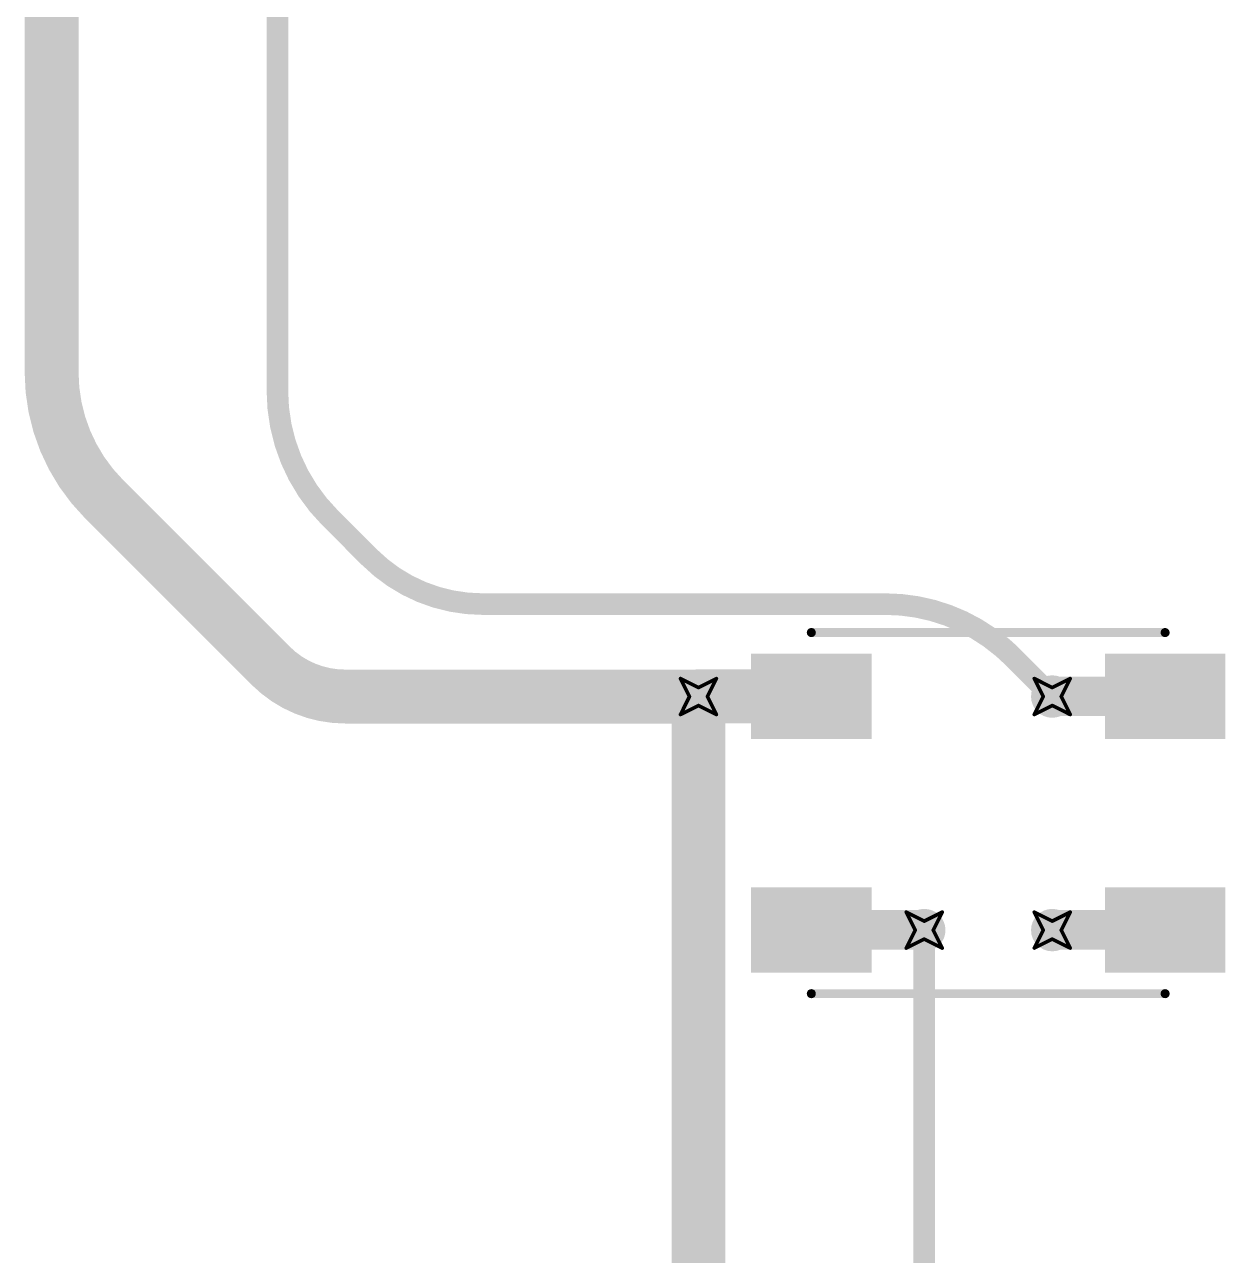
# Model space of a CAD drawing. Header units: inches. Extents: x -11 to 1110, y -7 to 455.
# Drawn here: x 625.4 to 642.37, y 181.66 to 199.05 of the extents above; entities that cross this region are included whole.
import ezdxf

# ---------------------------------------------------------------- set-up
doc = ezdxf.new("R2010")
doc.units = ezdxf.units.IN
for name, color, linetype in [('Bottom Layer', 5, 'Continuous'), ('Drill Drawing', 1, 'Continuous'), ('Top Layer', 1, 'Continuous'), ('Top Overlay', 2, 'Continuous'), ('Top Paste', 8, 'Continuous'), ('Top Solder', 216, 'Continuous'), ('Via Holes', 16, 'Continuous')]:
    doc.layers.add(name, color=color, linetype=linetype)

# ---------------------------------------------------------------- blocks, each defined once
blk = doc.blocks.new('WS2812B_B_W_52')
at = {"layer": 'Top Layer'}
for points in [[(-3.25, 2.15), (-1.75, 2.15), (-1.75, 1.15), (-3.25, 1.15)], [(3.25, 1.15), (1.75, 1.15), (1.75, 2.15), (3.25, 2.15)], [(-3.25, -1.15), (-1.75, -1.15), (-1.75, -2.15), (-3.25, -2.15)], [(1.75, -1.15), (3.25, -1.15), (3.25, -2.15), (1.75, -2.15)]]:
    blk.add_hatch(color=1, dxfattribs=at).paths.add_polyline_path(points)
at = {"layer": 'Top Paste'}
for points in [[(-3.25, 2.15), (-1.75, 2.15), (-1.75, 1.15), (-3.25, 1.15)], [(3.25, 1.15), (1.75, 1.15), (1.75, 2.15), (3.25, 2.15)], [(-3.25, -1.15), (-1.75, -1.15), (-1.75, -2.15), (-3.25, -2.15)], [(1.75, -1.15), (3.25, -1.15), (3.25, -2.15), (1.75, -2.15)]]:
    blk.add_hatch(color=8, dxfattribs=at).paths.add_polyline_path(points)
at = {"layer": 'Top Solder'}
for points in [[(-3.352, 2.252), (-1.648, 2.252), (-1.648, 1.048), (-3.352, 1.048)], [(3.352, 1.048), (1.648, 1.048), (1.648, 2.252), (3.352, 2.252)], [(-3.352, -1.048), (-1.648, -1.048), (-1.648, -2.252), (-3.352, -2.252)], [(1.648, -1.048), (3.352, -1.048), (3.352, -2.252), (1.648, -2.252)]]:
    blk.add_hatch(color=216, dxfattribs=at).paths.add_polyline_path(points)
at = {"layer": 'Top Overlay'}
for points in [[(-2.5, 2.551, 0.127, 0.127, 0), (2.5, 2.551, 0.127, 0.127, 0)], [(-3.556, 1.803, 0.254, 0.254, 0), (-3.429, 1.676, 0.254, 0.254, 0)], [(-3.556, 1.549, 0.254, 0.254, 0), (-3.556, 1.803, 0.254, 0.254, 0)], [(-3.556, 1.549, 0.254, 0.254, 0), (-3.429, 1.676, 0.254, 0.254, 0)], [(-2.5, -2.551, 0.127, 0.127, 0), (2.5, -2.551, 0.127, 0.127, 0)]]:
    blk.add_lwpolyline(points, format="xyseb", dxfattribs=at)
for points in [[(-2.532, 2.551, 0.0635, 0.0635, 1), (-2.468, 2.551, 0.0635, 0.0635, 1)], [(2.468, 2.551, 0.0635, 0.0635, 1), (2.532, 2.551, 0.0635, 0.0635, 1)], [(-3.619, 1.803, 0.127, 0.127, 1), (-3.493, 1.803, 0.127, 0.127, 1)], [(-3.619, 1.803, 0.127, 0.127, 1), (-3.493, 1.803, 0.127, 0.127, 1)], [(-3.493, 1.676, 0.127, 0.127, 1), (-3.365, 1.676, 0.127, 0.127, 1)], [(-3.493, 1.676, 0.127, 0.127, 1), (-3.365, 1.676, 0.127, 0.127, 1)], [(-3.619, 1.549, 0.127, 0.127, 1), (-3.493, 1.549, 0.127, 0.127, 1)], [(-3.619, 1.549, 0.127, 0.127, 1), (-3.493, 1.549, 0.127, 0.127, 1)], [(-2.532, -2.551, 0.0635, 0.0635, 1), (-2.468, -2.551, 0.0635, 0.0635, 1)], [(2.468, -2.551, 0.0635, 0.0635, 1), (2.532, -2.551, 0.0635, 0.0635, 1)]]:
    blk.add_lwpolyline(points, format="xyseb", close=True, dxfattribs=at)

msp = doc.modelspace()

# ---------------------------------------------------------------- hatches: boundary and pattern name
at = {"layer": 'Bottom Layer'}
h = msp.add_hatch(color=5, dxfattribs=at)
edge = h.paths.add_edge_path()
edge.add_arc((634.925, 189.556), 0.3, 0, 360)
h = msp.add_hatch(color=5, dxfattribs=at)
edge = h.paths.add_edge_path()
edge.add_arc((639.925, 189.556), 0.3, 0, 360)
h = msp.add_hatch(color=5, dxfattribs=at)
edge = h.paths.add_edge_path()
edge.add_arc((638.116, 186.256), 0.3, 0, 360)
h = msp.add_hatch(color=5, dxfattribs=at)
edge = h.paths.add_edge_path()
edge.add_arc((639.925, 186.256), 0.3, 0, 360)
at = {"layer": 'Top Layer'}
h = msp.add_hatch(color=1, dxfattribs=at)
edge = h.paths.add_edge_path()
edge.add_arc((634.925, 189.556), 0.3, 0, 360)
h = msp.add_hatch(color=1, dxfattribs=at)
edge = h.paths.add_edge_path()
edge.add_arc((639.925, 189.556), 0.3, 0, 360)
h = msp.add_hatch(color=1, dxfattribs=at)
edge = h.paths.add_edge_path()
edge.add_arc((638.116, 186.256), 0.3, 0, 360)
h = msp.add_hatch(color=1, dxfattribs=at)
edge = h.paths.add_edge_path()
edge.add_arc((639.925, 186.256), 0.3, 0, 360)
at = {"layer": 'Via Holes'}
h = msp.add_hatch(color=7, dxfattribs=at)
edge = h.paths.add_edge_path()
edge.add_arc((634.925, 189.556), 0.15, 0, 360)
h = msp.add_hatch(color=7, dxfattribs=at)
edge = h.paths.add_edge_path()
edge.add_arc((639.925, 189.556), 0.15, 0, 360)
h = msp.add_hatch(color=7, dxfattribs=at)
edge = h.paths.add_edge_path()
edge.add_arc((638.116, 186.256), 0.15, 0, 360)
h = msp.add_hatch(color=7, dxfattribs=at)
edge = h.paths.add_edge_path()
edge.add_arc((639.925, 186.256), 0.15, 0, 360)

# ---------------------------------------------------------------- linework, layer by layer
at = {"layer": 'Bottom Layer'}
for points in [[(625.783, 194.14, 0.762, 0.762, 0), (625.783, 203.676, 0.762, 0.762, 0)], [(628.974, 193.878, 0.305, 0.305, 0), (628.974, 200.376, 0.305, 0.305, 0)], [(626.526, 192.344, 0.762, 0.762, -0.198912), (625.783, 194.14, 0.762, 0.762, 0)], [(629.718, 192.082, 0.305, 0.305, -0.198912), (628.974, 193.878, 0.305, 0.305, 0)], [(626.526, 192.344, 0.762, 0.762, 0), (628.879, 189.992, 0.762, 0.762, 0)], [(629.718, 192.082, 0.305, 0.305, 0), (630.275, 191.525, 0.305, 0.305, 0)], [(631.875, 190.862, 0.305, 0.305, -0.198912), (630.275, 191.525, 0.305, 0.305, 0)], [(631.875, 190.862, 0.305, 0.305, 0), (637.566, 190.862, 0.305, 0.305, 0)], [(637.566, 190.862, 0.305, 0.305, -0.17851), (639.215, 190.254, 0.305, 0.305, 0)], [(629.932, 189.556, 0.762, 0.762, -0.198912), (628.879, 189.992, 0.762, 0.762, 0)], [(639.215, 190.254, 0.305, 0.305, -0.019703), (639.362, 190.118, 0.305, 0.305, 0)], [(639.362, 190.118, 0.305, 0.305, 0), (639.925, 189.556, 0.305, 0.305, 0)], [(629.932, 189.556, 0.762, 0.762, 0), (634.925, 189.556, 0.762, 0.762, 0)], [(634.925, 178.42, 0.762, 0.762, 0), (634.925, 189.556, 0.762, 0.762, 0)], [(638.116, 178.962, 0.305, 0.305, 0), (638.116, 186.256, 0.305, 0.305, 0)]]:
    msp.add_lwpolyline(points, format="xyseb", dxfattribs=at)
for points in [[(625.592, 194.14, 0.381, 0.381, 1), (625.973, 194.14, 0.381, 0.381, 1)], [(625.592, 194.14, 0.381, 0.381, 1), (625.973, 194.14, 0.381, 0.381, 1)], [(628.898, 193.878, 0.152, 0.152, 1), (629.05, 193.878, 0.152, 0.152, 1)], [(628.898, 193.878, 0.152, 0.152, 1), (629.05, 193.878, 0.152, 0.152, 1)], [(626.336, 192.344, 0.381, 0.381, 1), (626.717, 192.344, 0.381, 0.381, 1)], [(626.336, 192.344, 0.381, 0.381, 1), (626.717, 192.344, 0.381, 0.381, 1)], [(629.642, 192.082, 0.152, 0.152, 1), (629.794, 192.082, 0.152, 0.152, 1)], [(629.642, 192.082, 0.152, 0.152, 1), (629.794, 192.082, 0.152, 0.152, 1)], [(630.199, 191.525, 0.152, 0.152, 1), (630.351, 191.525, 0.152, 0.152, 1)], [(630.199, 191.525, 0.152, 0.152, 1), (630.351, 191.525, 0.152, 0.152, 1)], [(631.799, 190.862, 0.152, 0.152, 1), (631.952, 190.862, 0.152, 0.152, 1)], [(631.799, 190.862, 0.152, 0.152, 1), (631.952, 190.862, 0.152, 0.152, 1)], [(637.49, 190.862, 0.152, 0.152, 1), (637.642, 190.862, 0.152, 0.152, 1)], [(637.49, 190.862, 0.152, 0.152, 1), (637.642, 190.862, 0.152, 0.152, 1)], [(628.688, 189.992, 0.381, 0.381, 1), (629.069, 189.992, 0.381, 0.381, 1)], [(628.688, 189.992, 0.381, 0.381, 1), (629.069, 189.992, 0.381, 0.381, 1)], [(639.139, 190.254, 0.152, 0.152, 1), (639.291, 190.254, 0.152, 0.152, 1)], [(639.139, 190.254, 0.152, 0.152, 1), (639.291, 190.254, 0.152, 0.152, 1)], [(639.286, 190.118, 0.152, 0.152, 1), (639.438, 190.118, 0.152, 0.152, 1)], [(639.286, 190.118, 0.152, 0.152, 1), (639.438, 190.118, 0.152, 0.152, 1)], [(629.741, 189.556, 0.381, 0.381, 1), (630.122, 189.556, 0.381, 0.381, 1)], [(629.741, 189.556, 0.381, 0.381, 1), (630.122, 189.556, 0.381, 0.381, 1)], [(634.734, 189.556, 0.381, 0.381, 1), (635.115, 189.556, 0.381, 0.381, 1)], [(634.734, 189.556, 0.381, 0.381, 1), (635.115, 189.556, 0.381, 0.381, 1)], [(639.848, 189.556, 0.152, 0.152, 1), (640.001, 189.556, 0.152, 0.152, 1)], [(638.04, 186.256, 0.152, 0.152, 1), (638.192, 186.256, 0.152, 0.152, 1)]]:
    msp.add_lwpolyline(points, format="xyseb", close=True, dxfattribs=at)
at = {"layer": 'Drill Drawing'}
for points in [[(634.671, 189.81, 0.0508, 0.0508, 0), (634.925, 189.683, 0.0508, 0.0508, 0)], [(634.671, 189.81, 0.0508, 0.0508, 0), (634.798, 189.556, 0.0508, 0.0508, 0)], [(634.925, 189.683, 0.0508, 0.0508, 0), (635.179, 189.81, 0.0508, 0.0508, 0)], [(635.052, 189.556, 0.0508, 0.0508, 0), (635.179, 189.81, 0.0508, 0.0508, 0)], [(639.671, 189.81, 0.0508, 0.0508, 0), (639.925, 189.683, 0.0508, 0.0508, 0)], [(639.671, 189.81, 0.0508, 0.0508, 0), (639.798, 189.556, 0.0508, 0.0508, 0)], [(639.925, 189.683, 0.0508, 0.0508, 0), (640.179, 189.81, 0.0508, 0.0508, 0)], [(640.052, 189.556, 0.0508, 0.0508, 0), (640.179, 189.81, 0.0508, 0.0508, 0)], [(634.671, 189.302, 0.0508, 0.0508, 0), (634.798, 189.556, 0.0508, 0.0508, 0)], [(635.052, 189.556, 0.0508, 0.0508, 0), (635.179, 189.302, 0.0508, 0.0508, 0)], [(639.671, 189.302, 0.0508, 0.0508, 0), (639.798, 189.556, 0.0508, 0.0508, 0)], [(640.052, 189.556, 0.0508, 0.0508, 0), (640.179, 189.302, 0.0508, 0.0508, 0)], [(634.671, 189.302, 0.0508, 0.0508, 0), (634.925, 189.429, 0.0508, 0.0508, 0)], [(634.925, 189.429, 0.0508, 0.0508, 0), (635.179, 189.302, 0.0508, 0.0508, 0)], [(639.671, 189.302, 0.0508, 0.0508, 0), (639.925, 189.429, 0.0508, 0.0508, 0)], [(639.925, 189.429, 0.0508, 0.0508, 0), (640.179, 189.302, 0.0508, 0.0508, 0)], [(637.862, 186.51, 0.0508, 0.0508, 0), (638.116, 186.383, 0.0508, 0.0508, 0)], [(637.862, 186.51, 0.0508, 0.0508, 0), (637.989, 186.256, 0.0508, 0.0508, 0)], [(638.116, 186.383, 0.0508, 0.0508, 0), (638.37, 186.51, 0.0508, 0.0508, 0)], [(638.243, 186.256, 0.0508, 0.0508, 0), (638.37, 186.51, 0.0508, 0.0508, 0)], [(639.671, 186.51, 0.0508, 0.0508, 0), (639.925, 186.383, 0.0508, 0.0508, 0)], [(639.671, 186.51, 0.0508, 0.0508, 0), (639.798, 186.256, 0.0508, 0.0508, 0)], [(639.925, 186.383, 0.0508, 0.0508, 0), (640.179, 186.51, 0.0508, 0.0508, 0)], [(640.052, 186.256, 0.0508, 0.0508, 0), (640.179, 186.51, 0.0508, 0.0508, 0)], [(637.862, 186.002, 0.0508, 0.0508, 0), (637.989, 186.256, 0.0508, 0.0508, 0)], [(638.243, 186.256, 0.0508, 0.0508, 0), (638.37, 186.002, 0.0508, 0.0508, 0)], [(639.671, 186.002, 0.0508, 0.0508, 0), (639.798, 186.256, 0.0508, 0.0508, 0)], [(640.052, 186.256, 0.0508, 0.0508, 0), (640.179, 186.002, 0.0508, 0.0508, 0)], [(637.862, 186.002, 0.0508, 0.0508, 0), (638.116, 186.129, 0.0508, 0.0508, 0)], [(638.116, 186.129, 0.0508, 0.0508, 0), (638.37, 186.002, 0.0508, 0.0508, 0)], [(639.671, 186.002, 0.0508, 0.0508, 0), (639.925, 186.129, 0.0508, 0.0508, 0)], [(639.925, 186.129, 0.0508, 0.0508, 0), (640.179, 186.002, 0.0508, 0.0508, 0)]]:
    msp.add_lwpolyline(points, format="xyseb", dxfattribs=at)
for points in [[(634.658, 189.81, 0.0254, 0.0254, 1), (634.683, 189.81, 0.0254, 0.0254, 1)], [(634.658, 189.81, 0.0254, 0.0254, 1), (634.683, 189.81, 0.0254, 0.0254, 1)], [(635.166, 189.81, 0.0254, 0.0254, 1), (635.191, 189.81, 0.0254, 0.0254, 1)], [(635.166, 189.81, 0.0254, 0.0254, 1), (635.191, 189.81, 0.0254, 0.0254, 1)], [(639.658, 189.81, 0.0254, 0.0254, 1), (639.683, 189.81, 0.0254, 0.0254, 1)], [(639.658, 189.81, 0.0254, 0.0254, 1), (639.683, 189.81, 0.0254, 0.0254, 1)], [(640.166, 189.81, 0.0254, 0.0254, 1), (640.191, 189.81, 0.0254, 0.0254, 1)], [(640.166, 189.81, 0.0254, 0.0254, 1), (640.191, 189.81, 0.0254, 0.0254, 1)], [(634.785, 189.556, 0.0254, 0.0254, 1), (634.81, 189.556, 0.0254, 0.0254, 1)], [(634.785, 189.556, 0.0254, 0.0254, 1), (634.81, 189.556, 0.0254, 0.0254, 1)], [(634.912, 189.683, 0.0254, 0.0254, 1), (634.937, 189.683, 0.0254, 0.0254, 1)], [(634.912, 189.683, 0.0254, 0.0254, 1), (634.937, 189.683, 0.0254, 0.0254, 1)], [(635.039, 189.556, 0.0254, 0.0254, 1), (635.064, 189.556, 0.0254, 0.0254, 1)], [(635.039, 189.556, 0.0254, 0.0254, 1), (635.064, 189.556, 0.0254, 0.0254, 1)], [(639.785, 189.556, 0.0254, 0.0254, 1), (639.81, 189.556, 0.0254, 0.0254, 1)], [(639.785, 189.556, 0.0254, 0.0254, 1), (639.81, 189.556, 0.0254, 0.0254, 1)], [(639.912, 189.683, 0.0254, 0.0254, 1), (639.937, 189.683, 0.0254, 0.0254, 1)], [(639.912, 189.683, 0.0254, 0.0254, 1), (639.937, 189.683, 0.0254, 0.0254, 1)], [(640.039, 189.556, 0.0254, 0.0254, 1), (640.064, 189.556, 0.0254, 0.0254, 1)], [(640.039, 189.556, 0.0254, 0.0254, 1), (640.064, 189.556, 0.0254, 0.0254, 1)], [(634.912, 189.429, 0.0254, 0.0254, 1), (634.937, 189.429, 0.0254, 0.0254, 1)], [(634.912, 189.429, 0.0254, 0.0254, 1), (634.937, 189.429, 0.0254, 0.0254, 1)], [(639.912, 189.429, 0.0254, 0.0254, 1), (639.937, 189.429, 0.0254, 0.0254, 1)], [(639.912, 189.429, 0.0254, 0.0254, 1), (639.937, 189.429, 0.0254, 0.0254, 1)], [(634.658, 189.302, 0.0254, 0.0254, 1), (634.683, 189.302, 0.0254, 0.0254, 1)], [(634.658, 189.302, 0.0254, 0.0254, 1), (634.683, 189.302, 0.0254, 0.0254, 1)], [(635.166, 189.302, 0.0254, 0.0254, 1), (635.191, 189.302, 0.0254, 0.0254, 1)], [(635.166, 189.302, 0.0254, 0.0254, 1), (635.191, 189.302, 0.0254, 0.0254, 1)], [(639.658, 189.302, 0.0254, 0.0254, 1), (639.683, 189.302, 0.0254, 0.0254, 1)], [(639.658, 189.302, 0.0254, 0.0254, 1), (639.683, 189.302, 0.0254, 0.0254, 1)], [(640.166, 189.302, 0.0254, 0.0254, 1), (640.191, 189.302, 0.0254, 0.0254, 1)], [(640.166, 189.302, 0.0254, 0.0254, 1), (640.191, 189.302, 0.0254, 0.0254, 1)], [(637.849, 186.51, 0.0254, 0.0254, 1), (637.875, 186.51, 0.0254, 0.0254, 1)], [(637.849, 186.51, 0.0254, 0.0254, 1), (637.875, 186.51, 0.0254, 0.0254, 1)], [(638.357, 186.51, 0.0254, 0.0254, 1), (638.383, 186.51, 0.0254, 0.0254, 1)], [(638.357, 186.51, 0.0254, 0.0254, 1), (638.383, 186.51, 0.0254, 0.0254, 1)], [(639.658, 186.51, 0.0254, 0.0254, 1), (639.683, 186.51, 0.0254, 0.0254, 1)], [(639.658, 186.51, 0.0254, 0.0254, 1), (639.683, 186.51, 0.0254, 0.0254, 1)], [(640.166, 186.51, 0.0254, 0.0254, 1), (640.191, 186.51, 0.0254, 0.0254, 1)], [(640.166, 186.51, 0.0254, 0.0254, 1), (640.191, 186.51, 0.0254, 0.0254, 1)], [(637.976, 186.256, 0.0254, 0.0254, 1), (638.002, 186.256, 0.0254, 0.0254, 1)], [(637.976, 186.256, 0.0254, 0.0254, 1), (638.002, 186.256, 0.0254, 0.0254, 1)], [(638.103, 186.383, 0.0254, 0.0254, 1), (638.129, 186.383, 0.0254, 0.0254, 1)], [(638.103, 186.383, 0.0254, 0.0254, 1), (638.129, 186.383, 0.0254, 0.0254, 1)], [(638.23, 186.256, 0.0254, 0.0254, 1), (638.256, 186.256, 0.0254, 0.0254, 1)], [(638.23, 186.256, 0.0254, 0.0254, 1), (638.256, 186.256, 0.0254, 0.0254, 1)], [(639.785, 186.256, 0.0254, 0.0254, 1), (639.81, 186.256, 0.0254, 0.0254, 1)], [(639.785, 186.256, 0.0254, 0.0254, 1), (639.81, 186.256, 0.0254, 0.0254, 1)], [(639.912, 186.383, 0.0254, 0.0254, 1), (639.937, 186.383, 0.0254, 0.0254, 1)], [(639.912, 186.383, 0.0254, 0.0254, 1), (639.937, 186.383, 0.0254, 0.0254, 1)], [(640.039, 186.256, 0.0254, 0.0254, 1), (640.064, 186.256, 0.0254, 0.0254, 1)], [(640.039, 186.256, 0.0254, 0.0254, 1), (640.064, 186.256, 0.0254, 0.0254, 1)], [(638.103, 186.129, 0.0254, 0.0254, 1), (638.129, 186.129, 0.0254, 0.0254, 1)], [(638.103, 186.129, 0.0254, 0.0254, 1), (638.129, 186.129, 0.0254, 0.0254, 1)], [(639.912, 186.129, 0.0254, 0.0254, 1), (639.937, 186.129, 0.0254, 0.0254, 1)], [(639.912, 186.129, 0.0254, 0.0254, 1), (639.937, 186.129, 0.0254, 0.0254, 1)], [(637.849, 186.002, 0.0254, 0.0254, 1), (637.875, 186.002, 0.0254, 0.0254, 1)], [(637.849, 186.002, 0.0254, 0.0254, 1), (637.875, 186.002, 0.0254, 0.0254, 1)], [(638.357, 186.002, 0.0254, 0.0254, 1), (638.383, 186.002, 0.0254, 0.0254, 1)], [(638.357, 186.002, 0.0254, 0.0254, 1), (638.383, 186.002, 0.0254, 0.0254, 1)], [(639.658, 186.002, 0.0254, 0.0254, 1), (639.683, 186.002, 0.0254, 0.0254, 1)], [(639.658, 186.002, 0.0254, 0.0254, 1), (639.683, 186.002, 0.0254, 0.0254, 1)], [(640.166, 186.002, 0.0254, 0.0254, 1), (640.191, 186.002, 0.0254, 0.0254, 1)], [(640.166, 186.002, 0.0254, 0.0254, 1), (640.191, 186.002, 0.0254, 0.0254, 1)]]:
    msp.add_lwpolyline(points, format="xyseb", close=True, dxfattribs=at)
at = {"layer": 'Top Layer'}
for points in [[(634.925, 189.559, 0.762, 0.762, 0), (636.52, 189.559, 0.762, 0.762, 0)], [(639.925, 189.559, 0.559, 0.559, 0), (641.52, 189.559, 0.559, 0.559, 0)], [(636.52, 186.259, 0.559, 0.559, 0), (638.116, 186.259, 0.559, 0.559, 0)], [(639.925, 186.259, 0.559, 0.559, 0), (641.52, 186.259, 0.559, 0.559, 0)]]:
    msp.add_lwpolyline(points, format="xyseb", dxfattribs=at)
for points in [[(634.734, 189.559, 0.381, 0.381, 1), (635.115, 189.559, 0.381, 0.381, 1)], [(636.33, 189.559, 0.381, 0.381, 1), (636.711, 189.559, 0.381, 0.381, 1)], [(639.785, 189.559, 0.279, 0.279, 1), (640.064, 189.559, 0.279, 0.279, 1)], [(641.381, 189.559, 0.279, 0.279, 1), (641.66, 189.559, 0.279, 0.279, 1)], [(636.381, 186.259, 0.279, 0.279, 1), (636.66, 186.259, 0.279, 0.279, 1)], [(637.976, 186.259, 0.279, 0.279, 1), (638.256, 186.259, 0.279, 0.279, 1)], [(639.785, 186.259, 0.279, 0.279, 1), (640.064, 186.259, 0.279, 0.279, 1)], [(641.381, 186.259, 0.279, 0.279, 1), (641.66, 186.259, 0.279, 0.279, 1)]]:
    msp.add_lwpolyline(points, format="xyseb", close=True, dxfattribs=at)

# ---------------------------------------------------------------- block references
msp.add_blockref('WS2812B_B_W_52', (639.02, 187.909))

doc.saveas('drawing.dxf')
